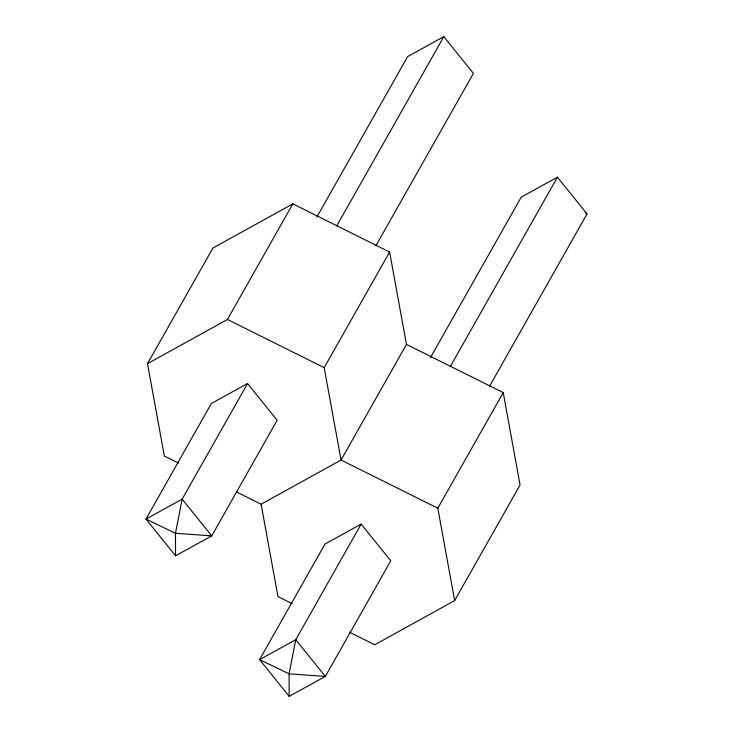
<?xml version="1.0" encoding="UTF-8"?>
<svg xmlns="http://www.w3.org/2000/svg" width="733" height="733" viewBox="0 0 733 733"><rect width="100%" height="100%" fill="white"/><g stroke="black" fill="none" stroke-linecap="round" stroke-linejoin="round"><path stroke-width="1.1" d="M178.614 463.137L164.348 456.036L147.507 363.66L212.927 248.038L292.852 203.856L389.617 252.042L406.458 344.409L341.047 460.04L261.122 504.222L236.677 492.045M147.507 363.66L227.432 319.478L292.852 203.856M316.848 217.06L407.649 56.578L443.813 36.65L473.417 73.364L375.855 245.802M247.562 383.533L182.141 499.164L175.462 533.285L175.572 555.797L211.745 535.869L277.166 420.238L247.562 383.533L211.388 403.462L145.968 519.083L175.572 555.797M336.667 226.039L443.813 36.65M349.265 632.093L374.728 644.774L454.652 600.593L437.812 508.226L341.047 460.04L324.197 367.664L389.617 252.042M430.463 357.612L521.255 197.131L557.428 177.203L587.032 213.917L489.47 386.364M361.167 524.086L295.747 639.717L289.077 673.838L289.187 696.35L325.351 676.422L390.771 560.8L361.167 524.086L325.003 544.014L259.583 659.636L289.187 696.35M450.273 366.592L557.428 177.203M437.812 508.226L503.232 392.595L406.458 344.409M454.652 600.593L520.073 484.962L503.232 392.595M227.432 319.478L324.197 367.664M292.22 603.69L277.963 596.589L261.122 504.222M585.191 212.597L587.032 213.917M182.141 499.164L145.968 519.083L175.462 533.285L211.745 535.869L182.141 499.164M295.747 639.717L259.583 659.636L289.077 673.838L325.351 676.422L295.747 639.717"/></g></svg>
